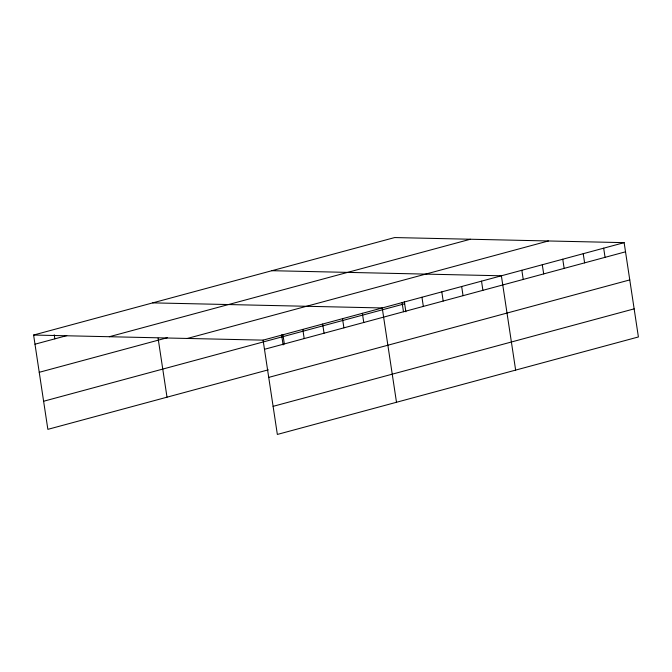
<?xml version="1.0" encoding="UTF-8"?>
<svg xmlns="http://www.w3.org/2000/svg" width="672" height="672" viewBox="0 0 672 672"><rect width="100%" height="100%" fill="white"/><g stroke="black" fill="none" stroke-linecap="round" stroke-linejoin="round"><path stroke-width="1.01" d="M33.6 335.042L394.649 237.56L624.137 242.651L638.4 336.958L277.351 434.44L263.088 340.133L33.6 335.042L47.863 429.349L268.288 369.844M34.986 344.207L66.763 335.63M109.334 336.722L470.383 239.24M39.236 372.305L167.32 337.722M187.354 338.453L548.402 240.971M263.088 340.133L624.137 242.651M43.613 401.251L404.662 303.778M264.474 349.297L625.523 251.815M268.724 377.395L629.773 279.913M273.101 406.342L634.15 308.86M271.891 270.698L501.379 275.789L515.642 370.104M152.746 302.87L382.234 307.961L396.497 402.276M603.674 248.17L605.06 257.342M583.22 253.697L584.606 262.861M562.758 259.216L564.144 268.388M542.296 264.743L543.682 273.916M521.842 270.27L523.228 279.434M481.522 281.156L482.908 290.321M461.664 286.516L463.05 295.68M441.806 291.875L443.192 301.048M421.949 297.234L423.335 306.407M404.351 301.703L405.88 311.8M402.091 302.602L403.477 311.766M362.376 313.32L363.762 322.493M342.518 318.679L343.904 327.852M322.661 324.047L324.047 333.211M302.803 329.406L304.189 338.579M282.946 334.765L284.332 343.938M281.593 334.849L283.122 344.946M158.08 338.134L167.009 397.186M54.23 334.774L54.844 338.848"/></g></svg>
